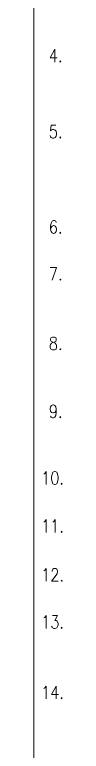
# Model space of a CAD drawing. Header units: millimetres. Extents: x 0 to 588, y 0 to 874.
# Drawn here: x 455 to 459.6, y 516.3 to 636.1 of the extents above; entities that cross this region are included whole.
import ezdxf

# ---------------------------------------------------------------- set-up
doc = ezdxf.new("R2010")
doc.units = ezdxf.units.MM
doc.layers.get('0').update_dxf_attribs({"lineweight": 18})

msp = doc.modelspace()

# ---------------------------------------------------------------- linework, layer by layer
at = {"color": 0, "lineweight": 0}
for points in [[(455.02, 436.92), (455.02, 813.33)], [(458.43, 630.49), (457.69, 629.09), (458.81, 629.09)], [(458.43, 630.49), (458.43, 628.4)], [(458.58, 618.13), (457.83, 618.13), (457.75, 617.22), (457.83, 617.33), (458.07, 617.43), (458.28, 617.43), (458.51, 617.33), (458.66, 617.14), (458.72, 616.84), (458.72, 616.63), (458.66, 616.33), (458.51, 616.14), (458.28, 616.03), (458.07, 616.03), (457.83, 616.14), (457.75, 616.23), (457.69, 616.44)], [(458.66, 602.32), (458.58, 602.51), (458.36, 602.62), (458.22, 602.62), (457.98, 602.51), (457.83, 602.21), (457.75, 601.73), (457.75, 601.22), (457.83, 600.82), (457.98, 600.62), (458.22, 600.52), (458.28, 600.52), (458.51, 600.62), (458.66, 600.82), (458.72, 601.11), (458.72, 601.22), (458.66, 601.51), (458.51, 601.73), (458.28, 601.81), (458.22, 601.81), (457.98, 601.73), (457.83, 601.51), (457.75, 601.22)], [(457.98, 592.9), (458.72, 595), (457.69, 595)], [(458.66, 571.92), (458.58, 571.63), (458.43, 571.42), (458.22, 571.33), (458.13, 571.33), (457.9, 571.42), (457.75, 571.63), (457.69, 571.92), (457.69, 572.03), (457.75, 572.33), (457.9, 572.52), (458.13, 572.62), (458.22, 572.62), (458.43, 572.52), (458.58, 572.33), (458.66, 571.92), (458.66, 571.42), (458.58, 570.93), (458.43, 570.63), (458.22, 570.53), (458.07, 570.53), (457.83, 570.63), (457.75, 570.82)], [(456.65, 561.38), (456.8, 561.49), (457.01, 561.78), (457.01, 559.69)], [(456.65, 553.57), (456.8, 553.68), (457.01, 553.97), (457.01, 551.88)], [(458.13, 553.57), (458.28, 553.68), (458.51, 553.97), (458.51, 551.88)], [(456.65, 545.63), (456.8, 545.74), (457.01, 546.04), (457.01, 543.94)], [(457.98, 545.53), (457.98, 545.63), (458.07, 545.82), (458.13, 545.93), (458.28, 546.04), (458.6, 546.04), (458.75, 545.93), (458.81, 545.82), (458.89, 545.63), (458.89, 545.42), (458.81, 545.23), (458.66, 544.94), (457.92, 543.94), (458.96, 543.94)], [(456.65, 537.97), (456.8, 538.06), (457.01, 538.35), (457.01, 536.26)], [(458.07, 538.35), (458.89, 538.35), (458.45, 537.57), (458.66, 537.57), (458.81, 537.46), (458.89, 537.36), (458.96, 537.06), (458.96, 536.87), (458.89, 536.58), (458.75, 536.36), (458.51, 536.26), (458.28, 536.26), (458.07, 536.36), (457.98, 536.47), (457.92, 536.66)], [(456.65, 526.5), (456.8, 526.61), (457.01, 526.9), (457.01, 524.81)], [(458.66, 526.9), (457.92, 525.5), (459.04, 525.5)], [(458.66, 526.9), (458.66, 524.81)]]:
    msp.add_lwpolyline(points, dxfattribs=at)
for points in [[(459.34, 628.61), (459.25, 628.5), (459.34, 628.4), (459.4, 628.5)], [(459.34, 616.23), (459.25, 616.14), (459.34, 616.03), (459.4, 616.14)], [(459.34, 600.71), (459.25, 600.62), (459.34, 600.52), (459.4, 600.62)], [(459.34, 593.09), (459.25, 593.01), (459.34, 592.9), (459.4, 593.01)], [(458.07, 583.67), (457.83, 583.57), (457.75, 583.37), (457.75, 583.16), (457.83, 582.97), (457.98, 582.87), (458.28, 582.76), (458.51, 582.68), (458.66, 582.46), (458.72, 582.27), (458.72, 581.98), (458.66, 581.77), (458.58, 581.68), (458.36, 581.57), (458.07, 581.57), (457.83, 581.68), (457.75, 581.77), (457.69, 581.98), (457.69, 582.27), (457.75, 582.46), (457.9, 582.68), (458.13, 582.76), (458.43, 582.87), (458.58, 582.97), (458.66, 583.16), (458.66, 583.37), (458.58, 583.57), (458.36, 583.67)], [(459.34, 581.77), (459.25, 581.68), (459.34, 581.57), (459.4, 581.68)], [(459.34, 570.72), (459.25, 570.63), (459.34, 570.53), (459.4, 570.63)], [(458.36, 561.78), (458.13, 561.68), (457.98, 561.38), (457.92, 560.87), (457.92, 560.58), (457.98, 560.09), (458.13, 559.77), (458.36, 559.69), (458.51, 559.69), (458.75, 559.77), (458.89, 560.09), (458.96, 560.58), (458.96, 560.87), (458.89, 561.38), (458.75, 561.68), (458.51, 561.78)], [(459.57, 559.88), (459.49, 559.77), (459.57, 559.69), (459.63, 559.77)], [(459.57, 552.09), (459.49, 551.98), (459.57, 551.88), (459.63, 551.98)], [(459.57, 544.13), (459.49, 544.03), (459.57, 543.94), (459.63, 544.03)], [(459.57, 536.47), (459.49, 536.36), (459.57, 536.26), (459.63, 536.36)], [(459.57, 525.02), (459.49, 524.91), (459.57, 524.81), (459.63, 524.91)]]:
    msp.add_lwpolyline(points, close=True, dxfattribs=at)

doc.saveas('drawing.dxf')
